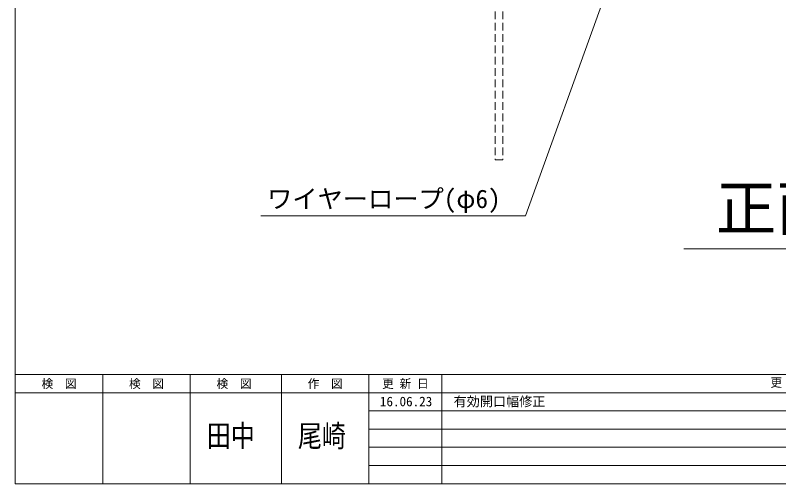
# Model space of a CAD drawing. Units: millimetres, scale not verified. Extents: x -9305 to 9305, y -6415 to 6415.
# Drawn here: x -9305 to -4464, y -6415 to -3441 of the extents above; entities that cross this region are included whole.
import ezdxf
from ezdxf.enums import TextEntityAlignment as Align

# ---------------------------------------------------------------- set-up
doc = ezdxf.new("R2010")
doc.units = ezdxf.units.MM
doc.header["$LTSCALE"] = 40
doc.linetypes.add('DASHED1', pattern=[1.8, 1.2, -0.6])
for name, color, linetype, lineweight in [('0-0_0', 7, 'Continuous', 9), ('0-3_CLGS-36', 7, 'Continuous', 9), ('0-6_TEXT', 7, 'Continuous', 9), ('0-8_図面枠', 7, 'Continuous', 9)]:
    doc.layers.add(name, color=color, linetype=linetype, lineweight=lineweight)
doc.styles.add('ＭＳ ゴシック', font='')
doc.styles.get('ＭＳ ゴシック').set_extended_font_data('MS Gothic')

msp = doc.modelspace()

# ---------------------------------------------------------------- linework, layer by layer
at = {"layer": '0-0_0'}
msp.add_line((-9304.61, 6414.98), (-9304.61, -6414.98), dxfattribs=at)
at = {"layer": '0-3_CLGS-36', "linetype": 'DASHED1'}
for p, q in [((-6261.42, -3345.61), (-6261.42, -4359.13)), ((-6212.82, -3345.61), (-6212.82, -4359.13)), ((-6261.42, -4359.13), (-6212.82, -4359.13))]:
    msp.add_line(p, q, dxfattribs=at)
at = {"layer": '0-6_TEXT'}
for p, q in [((-5578.08, -3347.17), (-6070.42, -4714.97)), ((-7748.15, -4714.97), (-6070.42, -4714.97)), ((-5067.09, -4922.87), (-3586.24, -4922.87))]:
    msp.add_line(p, q, dxfattribs=at)
at = {"layer": '0-8_図面枠'}
for p, q in [((-9304.61, -5721.47), (9304.61, -5721.47)), ((-8749.8, -5721.47), (-8749.8, -6414.98)), ((-8194.99, -5721.47), (-8194.99, -6414.98)), ((-7617.06, -5721.47), (-7617.06, -6414.98)), ((-7062.26, -5721.47), (-7062.26, -6414.98)), ((-6599.91, -5721.47), (-6599.91, -6414.98)), ((-9304.61, -5837.05), (-1930.27, -5837.05)), ((-7062.26, -5952.64), (-1930.27, -5952.64)), ((-7062.26, -6068.22), (-1930.27, -6068.22)), ((-7062.26, -6183.81), (-1930.27, -6183.81)), ((-7062.26, -6299.39), (-1930.27, -6299.39))]:
    msp.add_line(p, q, dxfattribs=at)
msp.add_lwpolyline([(-9304.61, -6414.98), (9304.61, -6414.98), (9304.61, 6414.98), (-9304.61, 6414.98)], dxfattribs=at)

# ---------------------------------------------------------------- texts
at = {"layer": '0-6_TEXT', "style": 'ＭＳ ゴシック'}
for s, height, p in [('正面図', 281.5, (-4862.89, -4890.14)), ('ワイヤーロープ(φ6)', 117.3, (-7708.1, -4700.24))]:
    msp.add_text(s, height=height, dxfattribs=at).set_placement(p, align=Align.BOTTOM_LEFT)
at = {"layer": '0-8_図面枠', "style": 'ＭＳ ゴシック'}
for s, height, p in [('検\u3000図', 54.23, (-9138.16, -5823.64)), ('検\u3000図', 54.23, (-8583.36, -5823.64)), ('検\u3000図', 54.23, (-8028.55, -5823.64)), ('作\u3000図', 54.23, (-7450.62, -5823.64)), ('更 新 日', 54.23, (-6979.03, -5823.64)), ('更\u3000新\u3000内\u3000容', 54.23, (-4516.95, -5816.54)), ('有効開口幅修正', 61, (-6525.93, -5941.54)), ('16.06.23', 61, (-6992.94, -5941.54))]:
    msp.add_text(s, height=height, dxfattribs=at).set_placement(p, align=Align.BOTTOM_LEFT)
at = {"layer": '0-8_図面枠', "style": 'ＭＳ ゴシック', "width": 0.8}
for s, p in [('田中', (-8090.44, -6221.83)), ('尾崎', (-7512.51, -6223.1))]:
    msp.add_text(s, height=139.4, dxfattribs=at).set_placement(p, align=Align.BOTTOM_LEFT)

doc.saveas('drawing.dxf')
